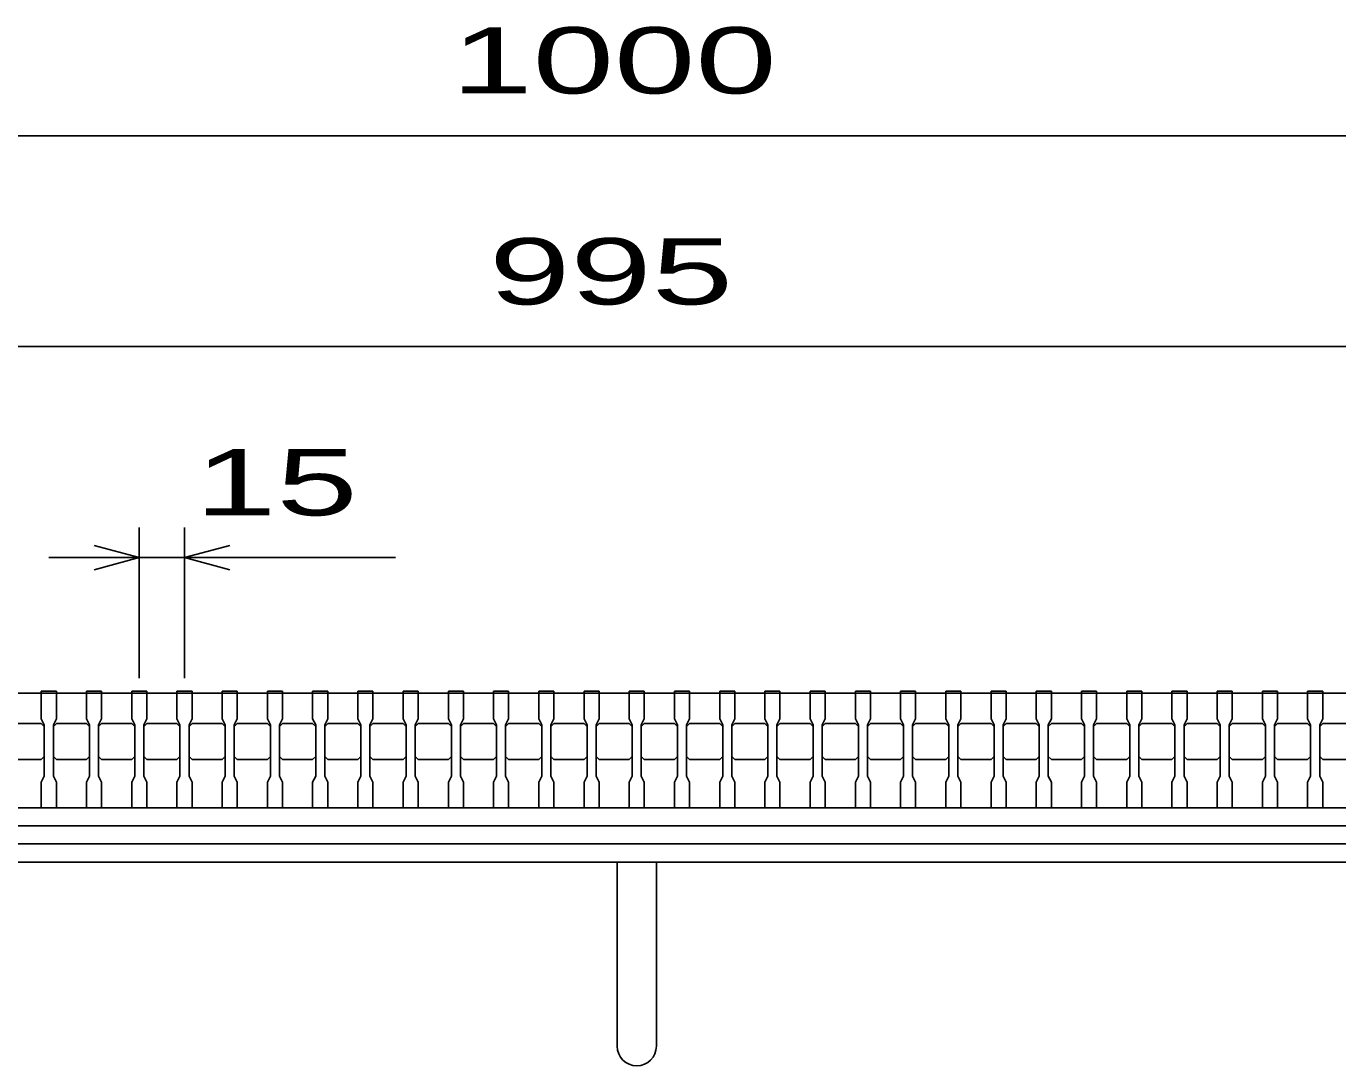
# Model space of a CAD drawing. Units: millimetres, scale not verified. Extents: x -1820 to 1731, y -1282 to 1054.
# Drawn here: x -1053 to -618, y -671.1 to -326.2 of the extents above; entities that cross this region are included whole.
import ezdxf
from ezdxf.enums import TextEntityAlignment as Align

# ---------------------------------------------------------------- set-up
doc = ezdxf.new("R2010")
doc.units = ezdxf.units.MM
doc.header["$LTSCALE"] = 10
for name, color, linetype, lineweight in [('16', 3, 'Continuous', 25), ('19', 6, 'Continuous', 25), ('22', 4, 'Continuous', 25)]:
    doc.layers.add(name, color=color, linetype=linetype, lineweight=lineweight)
doc.styles.add('ベクトル', font='')
doc.styles.get('ベクトル').set_extended_font_data('ベクトル')

msp = doc.modelspace()

# ---------------------------------------------------------------- linework, layer by layer
at = {"layer": '16'}
for p, q in [((-1348, -547.5), (-353, -547.5)), ((-1048, -547.5), (-1048, -546.8)), ((-1048, -546.8), (-1043, -546.8)), ((-1048, -547.5), (-1048, -556)), ((-1043, -547.5), (-1048, -547.5)), ((-1043, -546.8), (-1043, -547.5)), ((-1043, -556), (-1043, -547.5)), ((-1033, -547.5), (-1033, -546.8)), ((-1033, -546.8), (-1028, -546.8)), ((-1033, -547.5), (-1033, -556)), ((-1028, -547.5), (-1033, -547.5)), ((-1028, -546.8), (-1028, -547.5)), ((-1028, -556), (-1028, -547.5)), ((-1018, -547.5), (-1018, -546.8)), ((-1018, -546.8), (-1013, -546.8)), ((-1018, -547.5), (-1018, -556)), ((-1013, -547.5), (-1018, -547.5)), ((-1013, -546.8), (-1013, -547.5)), ((-1013, -556), (-1013, -547.5)), ((-1003, -547.5), (-1003, -546.8)), ((-1003, -546.8), (-998, -546.8)), ((-1003, -547.5), (-1003, -556)), ((-998, -547.5), (-1003, -547.5)), ((-998, -546.8), (-998, -547.5)), ((-998, -556), (-998, -547.5)), ((-988, -547.5), (-988, -546.8)), ((-988, -546.8), (-983, -546.8)), ((-988, -547.5), (-988, -556)), ((-983, -547.5), (-988, -547.5)), ((-983, -546.8), (-983, -547.5)), ((-983, -556), (-983, -547.5)), ((-973, -547.5), (-973, -546.8)), ((-973, -546.8), (-968, -546.8)), ((-973, -547.5), (-973, -556)), ((-968, -547.5), (-973, -547.5)), ((-968, -546.8), (-968, -547.5)), ((-968, -556), (-968, -547.5)), ((-958, -547.5), (-958, -546.8)), ((-958, -546.8), (-953, -546.8)), ((-958, -547.5), (-958, -556)), ((-953, -547.5), (-958, -547.5)), ((-953, -546.8), (-953, -547.5)), ((-953, -556), (-953, -547.5)), ((-943, -547.5), (-943, -546.8)), ((-943, -546.8), (-938, -546.8)), ((-943, -547.5), (-943, -556)), ((-938, -547.5), (-943, -547.5)), ((-938, -546.8), (-938, -547.5)), ((-938, -556), (-938, -547.5)), ((-928, -547.5), (-928, -546.8)), ((-928, -546.8), (-923, -546.8)), ((-928, -547.5), (-928, -556)), ((-923, -547.5), (-928, -547.5)), ((-923, -546.8), (-923, -547.5)), ((-923, -556), (-923, -547.5)), ((-913, -547.5), (-913, -546.8)), ((-913, -546.8), (-908, -546.8)), ((-913, -547.5), (-913, -556)), ((-908, -547.5), (-913, -547.5)), ((-908, -546.8), (-908, -547.5)), ((-908, -556), (-908, -547.5)), ((-898, -547.5), (-898, -546.8)), ((-898, -546.8), (-893, -546.8)), ((-898, -547.5), (-898, -556)), ((-893, -547.5), (-898, -547.5)), ((-893, -546.8), (-893, -547.5)), ((-893, -556), (-893, -547.5)), ((-883, -547.5), (-883, -546.8)), ((-883, -546.8), (-878, -546.8)), ((-883, -547.5), (-883, -556)), ((-878, -547.5), (-883, -547.5)), ((-878, -546.8), (-878, -547.5)), ((-878, -556), (-878, -547.5)), ((-868, -547.5), (-868, -546.8)), ((-868, -546.8), (-863, -546.8)), ((-868, -547.5), (-868, -556)), ((-863, -547.5), (-868, -547.5)), ((-863, -546.8), (-863, -547.5)), ((-863, -556), (-863, -547.5)), ((-853, -547.5), (-853, -546.8)), ((-853, -546.8), (-848, -546.8)), ((-853, -547.5), (-853, -556)), ((-848, -547.5), (-853, -547.5)), ((-848, -546.8), (-848, -547.5)), ((-848, -556), (-848, -547.5)), ((-838, -547.5), (-838, -546.8)), ((-838, -546.8), (-833, -546.8)), ((-838, -547.5), (-838, -556)), ((-833, -547.5), (-838, -547.5)), ((-833, -546.8), (-833, -547.5)), ((-833, -556), (-833, -547.5)), ((-823, -547.5), (-823, -546.8)), ((-823, -546.8), (-818, -546.8)), ((-823, -547.5), (-823, -556)), ((-818, -547.5), (-823, -547.5)), ((-818, -546.8), (-818, -547.5)), ((-818, -556), (-818, -547.5)), ((-808, -547.5), (-808, -546.8)), ((-808, -546.8), (-803, -546.8)), ((-808, -547.5), (-808, -556)), ((-803, -547.5), (-808, -547.5)), ((-803, -546.8), (-803, -547.5)), ((-803, -556), (-803, -547.5)), ((-793, -547.5), (-793, -546.8)), ((-793, -546.8), (-788, -546.8)), ((-793, -547.5), (-793, -556)), ((-788, -547.5), (-793, -547.5)), ((-788, -546.8), (-788, -547.5)), ((-788, -556), (-788, -547.5)), ((-778, -547.5), (-778, -546.8)), ((-778, -546.8), (-773, -546.8)), ((-778, -547.5), (-778, -556)), ((-773, -547.5), (-778, -547.5)), ((-773, -546.8), (-773, -547.5)), ((-773, -556), (-773, -547.5)), ((-763, -547.5), (-763, -546.8)), ((-763, -546.8), (-758, -546.8)), ((-763, -547.5), (-763, -556)), ((-758, -547.5), (-763, -547.5)), ((-758, -546.8), (-758, -547.5)), ((-758, -556), (-758, -547.5)), ((-748, -547.5), (-748, -546.8)), ((-748, -546.8), (-743, -546.8)), ((-748, -547.5), (-748, -556)), ((-743, -547.5), (-748, -547.5)), ((-743, -546.8), (-743, -547.5)), ((-743, -556), (-743, -547.5)), ((-733, -547.5), (-733, -546.8)), ((-733, -546.8), (-728, -546.8)), ((-733, -547.5), (-733, -556)), ((-728, -547.5), (-733, -547.5)), ((-728, -546.8), (-728, -547.5)), ((-728, -556), (-728, -547.5)), ((-718, -547.5), (-718, -546.8)), ((-718, -546.8), (-713, -546.8)), ((-718, -547.5), (-718, -556)), ((-713, -547.5), (-718, -547.5)), ((-713, -546.8), (-713, -547.5)), ((-713, -556), (-713, -547.5)), ((-703, -547.5), (-703, -546.8)), ((-703, -546.8), (-698, -546.8)), ((-703, -547.5), (-703, -556)), ((-698, -547.5), (-703, -547.5)), ((-698, -546.8), (-698, -547.5)), ((-698, -556), (-698, -547.5)), ((-688, -547.5), (-688, -546.8)), ((-688, -546.8), (-683, -546.8)), ((-688, -547.5), (-688, -556)), ((-683, -547.5), (-688, -547.5)), ((-683, -546.8), (-683, -547.5)), ((-683, -556), (-683, -547.5)), ((-673, -547.5), (-673, -546.8)), ((-673, -546.8), (-668, -546.8)), ((-673, -547.5), (-673, -556)), ((-668, -547.5), (-673, -547.5)), ((-668, -546.8), (-668, -547.5)), ((-668, -556), (-668, -547.5)), ((-658, -547.5), (-658, -546.8)), ((-658, -546.8), (-653, -546.8)), ((-658, -547.5), (-658, -556)), ((-653, -547.5), (-658, -547.5)), ((-653, -546.8), (-653, -547.5)), ((-653, -556), (-653, -547.5)), ((-643, -547.5), (-643, -546.8)), ((-643, -546.8), (-638, -546.8)), ((-643, -547.5), (-643, -556)), ((-638, -547.5), (-643, -547.5)), ((-638, -546.8), (-638, -547.5)), ((-638, -556), (-638, -547.5)), ((-628, -547.5), (-628, -546.8)), ((-628, -546.8), (-623, -546.8)), ((-628, -547.5), (-628, -556)), ((-623, -547.5), (-628, -547.5)), ((-623, -546.8), (-623, -547.5)), ((-623, -556), (-623, -547.5)), ((-1048, -556), (-1047, -558)), ((-1044, -558), (-1043, -556)), ((-1033, -556), (-1032, -558)), ((-1029, -558), (-1028, -556)), ((-1018, -556), (-1017, -558)), ((-1014, -558), (-1013, -556)), ((-1003, -556), (-1002, -558)), ((-999, -558), (-998, -556)), ((-988, -556), (-987, -558)), ((-984, -558), (-983, -556)), ((-973, -556), (-972, -558)), ((-969, -558), (-968, -556)), ((-958, -556), (-957, -558)), ((-954, -558), (-953, -556)), ((-943, -556), (-942, -558)), ((-939, -558), (-938, -556)), ((-928, -556), (-927, -558)), ((-924, -558), (-923, -556)), ((-913, -556), (-912, -558)), ((-909, -558), (-908, -556)), ((-898, -556), (-897, -558)), ((-894, -558), (-893, -556)), ((-883, -556), (-882, -558)), ((-879, -558), (-878, -556)), ((-868, -556), (-867, -558)), ((-864, -558), (-863, -556)), ((-853, -556), (-852, -558)), ((-849, -558), (-848, -556)), ((-838, -556), (-837, -558)), ((-834, -558), (-833, -556)), ((-823, -556), (-822, -558)), ((-819, -558), (-818, -556)), ((-808, -556), (-807, -558)), ((-804, -558), (-803, -556)), ((-793, -556), (-792, -558)), ((-789, -558), (-788, -556)), ((-778, -556), (-777, -558)), ((-774, -558), (-773, -556)), ((-763, -556), (-762, -558)), ((-759, -558), (-758, -556)), ((-748, -556), (-747, -558)), ((-744, -558), (-743, -556)), ((-733, -556), (-732, -558)), ((-729, -558), (-728, -556)), ((-718, -556), (-717, -558)), ((-714, -558), (-713, -556)), ((-703, -556), (-702, -558)), ((-699, -558), (-698, -556)), ((-688, -556), (-687, -558)), ((-684, -558), (-683, -556)), ((-673, -556), (-672, -558)), ((-669, -558), (-668, -556)), ((-658, -556), (-657, -558)), ((-654, -558), (-653, -556)), ((-643, -556), (-642, -558)), ((-639, -558), (-638, -556)), ((-628, -556), (-627, -558)), ((-624, -558), (-623, -556)), ((-1058, -557.5), (-1048, -557.5)), ((-1048, -557.5), (-1047, -558.5)), ((-1047, -558), (-1047, -575)), ((-1044, -558.5), (-1043, -557.5)), ((-1044, -575), (-1044, -558)), ((-1043, -557.5), (-1033, -557.5)), ((-1033, -557.5), (-1032, -558.5)), ((-1032, -558), (-1032, -575)), ((-1029, -558.5), (-1028, -557.5)), ((-1029, -575), (-1029, -558)), ((-1028, -557.5), (-1018, -557.5)), ((-1018, -557.5), (-1017, -558.5)), ((-1017, -558), (-1017, -575)), ((-1014, -558.5), (-1013, -557.5)), ((-1014, -575), (-1014, -558)), ((-1013, -557.5), (-1003, -557.5)), ((-1003, -557.5), (-1002, -558.5)), ((-1002, -558), (-1002, -575)), ((-999, -558.5), (-998, -557.5)), ((-999, -575), (-999, -558)), ((-998, -557.5), (-988, -557.5)), ((-988, -557.5), (-987, -558.5)), ((-987, -558), (-987, -575)), ((-984, -558.5), (-983, -557.5)), ((-984, -575), (-984, -558)), ((-983, -557.5), (-973, -557.5)), ((-973, -557.5), (-972, -558.5)), ((-972, -558), (-972, -575)), ((-969, -558.5), (-968, -557.5)), ((-969, -575), (-969, -558)), ((-968, -557.5), (-958, -557.5)), ((-958, -557.5), (-957, -558.5)), ((-957, -558), (-957, -575)), ((-954, -558.5), (-953, -557.5)), ((-954, -575), (-954, -558)), ((-953, -557.5), (-943, -557.5)), ((-943, -557.5), (-942, -558.5)), ((-942, -558), (-942, -575)), ((-939, -558.5), (-938, -557.5)), ((-939, -575), (-939, -558)), ((-938, -557.5), (-928, -557.5)), ((-928, -557.5), (-927, -558.5)), ((-927, -558), (-927, -575)), ((-924, -558.5), (-923, -557.5)), ((-924, -575), (-924, -558)), ((-923, -557.5), (-913, -557.5)), ((-913, -557.5), (-912, -558.5)), ((-912, -558), (-912, -575)), ((-909, -558.5), (-908, -557.5)), ((-909, -575), (-909, -558)), ((-908, -557.5), (-898, -557.5)), ((-898, -557.5), (-897, -558.5)), ((-897, -558), (-897, -575)), ((-894, -558.5), (-893, -557.5)), ((-894, -575), (-894, -558)), ((-893, -557.5), (-883, -557.5)), ((-883, -557.5), (-882, -558.5)), ((-882, -558), (-882, -575)), ((-879, -558.5), (-878, -557.5)), ((-879, -575), (-879, -558)), ((-878, -557.5), (-868, -557.5)), ((-868, -557.5), (-867, -558.5)), ((-867, -558), (-867, -575)), ((-864, -558.5), (-863, -557.5)), ((-864, -575), (-864, -558)), ((-863, -557.5), (-853, -557.5)), ((-853, -557.5), (-852, -558.5)), ((-852, -558), (-852, -575)), ((-849, -558.5), (-848, -557.5)), ((-849, -575), (-849, -558)), ((-848, -557.5), (-838, -557.5)), ((-838, -557.5), (-837, -558.5)), ((-837, -558), (-837, -575)), ((-834, -558.5), (-833, -557.5)), ((-834, -575), (-834, -558)), ((-833, -557.5), (-823, -557.5)), ((-823, -557.5), (-822, -558.5)), ((-822, -558), (-822, -575)), ((-819, -558.5), (-818, -557.5)), ((-819, -575), (-819, -558)), ((-818, -557.5), (-808, -557.5)), ((-808, -557.5), (-807, -558.5)), ((-807, -558), (-807, -575)), ((-804, -558.5), (-803, -557.5)), ((-804, -575), (-804, -558)), ((-803, -557.5), (-793, -557.5)), ((-793, -557.5), (-792, -558.5)), ((-792, -558), (-792, -575)), ((-789, -558.5), (-788, -557.5)), ((-789, -575), (-789, -558)), ((-788, -557.5), (-778, -557.5)), ((-778, -557.5), (-777, -558.5)), ((-777, -558), (-777, -575)), ((-774, -558.5), (-773, -557.5)), ((-774, -575), (-774, -558)), ((-773, -557.5), (-763, -557.5)), ((-763, -557.5), (-762, -558.5)), ((-762, -558), (-762, -575)), ((-759, -558.5), (-758, -557.5)), ((-759, -575), (-759, -558)), ((-758, -557.5), (-748, -557.5)), ((-748, -557.5), (-747, -558.5)), ((-747, -558), (-747, -575)), ((-744, -558.5), (-743, -557.5)), ((-744, -575), (-744, -558)), ((-743, -557.5), (-733, -557.5)), ((-733, -557.5), (-732, -558.5)), ((-732, -558), (-732, -575)), ((-729, -558.5), (-728, -557.5)), ((-729, -575), (-729, -558)), ((-728, -557.5), (-718, -557.5)), ((-718, -557.5), (-717, -558.5)), ((-717, -558), (-717, -575)), ((-714, -558.5), (-713, -557.5)), ((-714, -575), (-714, -558)), ((-713, -557.5), (-703, -557.5)), ((-703, -557.5), (-702, -558.5)), ((-702, -558), (-702, -575)), ((-699, -558.5), (-698, -557.5)), ((-699, -575), (-699, -558)), ((-698, -557.5), (-688, -557.5)), ((-688, -557.5), (-687, -558.5)), ((-687, -558), (-687, -575)), ((-684, -558.5), (-683, -557.5)), ((-684, -575), (-684, -558)), ((-683, -557.5), (-673, -557.5)), ((-673, -557.5), (-672, -558.5)), ((-672, -558), (-672, -575)), ((-669, -558.5), (-668, -557.5)), ((-669, -575), (-669, -558)), ((-668, -557.5), (-658, -557.5)), ((-658, -557.5), (-657, -558.5)), ((-657, -558), (-657, -575)), ((-654, -558.5), (-653, -557.5)), ((-654, -575), (-654, -558)), ((-653, -557.5), (-643, -557.5)), ((-643, -557.5), (-642, -558.5)), ((-642, -558), (-642, -575)), ((-639, -558.5), (-638, -557.5)), ((-639, -575), (-639, -558)), ((-638, -557.5), (-628, -557.5)), ((-628, -557.5), (-627, -558.5)), ((-627, -558), (-627, -575)), ((-624, -558.5), (-623, -557.5)), ((-624, -575), (-624, -558)), ((-623, -557.5), (-613, -557.5)), ((-1048, -569.5), (-1058, -569.5)), ((-1047, -568.5), (-1048, -569.5)), ((-1043, -569.5), (-1044, -568.5)), ((-1033, -569.5), (-1043, -569.5)), ((-1032, -568.5), (-1033, -569.5)), ((-1028, -569.5), (-1029, -568.5)), ((-1018, -569.5), (-1028, -569.5)), ((-1017, -568.5), (-1018, -569.5)), ((-1013, -569.5), (-1014, -568.5)), ((-1003, -569.5), (-1013, -569.5)), ((-1002, -568.5), (-1003, -569.5)), ((-998, -569.5), (-999, -568.5)), ((-988, -569.5), (-998, -569.5)), ((-987, -568.5), (-988, -569.5)), ((-983, -569.5), (-984, -568.5)), ((-973, -569.5), (-983, -569.5)), ((-972, -568.5), (-973, -569.5)), ((-968, -569.5), (-969, -568.5)), ((-958, -569.5), (-968, -569.5)), ((-957, -568.5), (-958, -569.5)), ((-953, -569.5), (-954, -568.5)), ((-943, -569.5), (-953, -569.5)), ((-942, -568.5), (-943, -569.5)), ((-938, -569.5), (-939, -568.5)), ((-928, -569.5), (-938, -569.5)), ((-927, -568.5), (-928, -569.5)), ((-923, -569.5), (-924, -568.5)), ((-913, -569.5), (-923, -569.5)), ((-912, -568.5), (-913, -569.5)), ((-908, -569.5), (-909, -568.5)), ((-898, -569.5), (-908, -569.5)), ((-897, -568.5), (-898, -569.5)), ((-893, -569.5), (-894, -568.5)), ((-883, -569.5), (-893, -569.5)), ((-882, -568.5), (-883, -569.5)), ((-878, -569.5), (-879, -568.5)), ((-868, -569.5), (-878, -569.5)), ((-867, -568.5), (-868, -569.5)), ((-863, -569.5), (-864, -568.5)), ((-853, -569.5), (-863, -569.5)), ((-852, -568.5), (-853, -569.5)), ((-848, -569.5), (-849, -568.5)), ((-838, -569.5), (-848, -569.5)), ((-837, -568.5), (-838, -569.5)), ((-833, -569.5), (-834, -568.5)), ((-823, -569.5), (-833, -569.5)), ((-822, -568.5), (-823, -569.5)), ((-818, -569.5), (-819, -568.5)), ((-808, -569.5), (-818, -569.5)), ((-807, -568.5), (-808, -569.5)), ((-803, -569.5), (-804, -568.5)), ((-793, -569.5), (-803, -569.5)), ((-792, -568.5), (-793, -569.5)), ((-788, -569.5), (-789, -568.5)), ((-778, -569.5), (-788, -569.5)), ((-777, -568.5), (-778, -569.5)), ((-773, -569.5), (-774, -568.5)), ((-763, -569.5), (-773, -569.5)), ((-762, -568.5), (-763, -569.5)), ((-758, -569.5), (-759, -568.5)), ((-748, -569.5), (-758, -569.5)), ((-747, -568.5), (-748, -569.5)), ((-743, -569.5), (-744, -568.5)), ((-733, -569.5), (-743, -569.5)), ((-732, -568.5), (-733, -569.5)), ((-728, -569.5), (-729, -568.5)), ((-718, -569.5), (-728, -569.5)), ((-717, -568.5), (-718, -569.5)), ((-713, -569.5), (-714, -568.5)), ((-703, -569.5), (-713, -569.5)), ((-702, -568.5), (-703, -569.5)), ((-698, -569.5), (-699, -568.5)), ((-688, -569.5), (-698, -569.5)), ((-687, -568.5), (-688, -569.5)), ((-683, -569.5), (-684, -568.5)), ((-673, -569.5), (-683, -569.5)), ((-672, -568.5), (-673, -569.5)), ((-668, -569.5), (-669, -568.5)), ((-658, -569.5), (-668, -569.5)), ((-657, -568.5), (-658, -569.5)), ((-653, -569.5), (-654, -568.5)), ((-643, -569.5), (-653, -569.5)), ((-642, -568.5), (-643, -569.5)), ((-638, -569.5), (-639, -568.5)), ((-628, -569.5), (-638, -569.5)), ((-627, -568.5), (-628, -569.5)), ((-623, -569.5), (-624, -568.5)), ((-613, -569.5), (-623, -569.5)), ((-1047, -575), (-1048, -577)), ((-1048, -577), (-1048, -585.5)), ((-1043, -577), (-1044, -575)), ((-1043, -585.5), (-1043, -577)), ((-1032, -575), (-1033, -577)), ((-1033, -577), (-1033, -585.5)), ((-1028, -577), (-1029, -575)), ((-1028, -585.5), (-1028, -577)), ((-1017, -575), (-1018, -577)), ((-1018, -577), (-1018, -585.5)), ((-1013, -577), (-1014, -575)), ((-1013, -585.5), (-1013, -577)), ((-1002, -575), (-1003, -577)), ((-1003, -577), (-1003, -585.5)), ((-998, -577), (-999, -575)), ((-998, -585.5), (-998, -577)), ((-987, -575), (-988, -577)), ((-988, -577), (-988, -585.5)), ((-983, -577), (-984, -575)), ((-983, -585.5), (-983, -577)), ((-972, -575), (-973, -577)), ((-973, -577), (-973, -585.5)), ((-968, -577), (-969, -575)), ((-968, -585.5), (-968, -577)), ((-957, -575), (-958, -577)), ((-958, -577), (-958, -585.5)), ((-953, -577), (-954, -575)), ((-953, -585.5), (-953, -577)), ((-942, -575), (-943, -577)), ((-943, -577), (-943, -585.5)), ((-938, -577), (-939, -575)), ((-938, -585.5), (-938, -577)), ((-927, -575), (-928, -577)), ((-928, -577), (-928, -585.5)), ((-923, -577), (-924, -575)), ((-923, -585.5), (-923, -577)), ((-912, -575), (-913, -577)), ((-913, -577), (-913, -585.5)), ((-908, -577), (-909, -575)), ((-908, -585.5), (-908, -577)), ((-897, -575), (-898, -577)), ((-898, -577), (-898, -585.5)), ((-893, -577), (-894, -575)), ((-893, -585.5), (-893, -577)), ((-882, -575), (-883, -577)), ((-883, -577), (-883, -585.5)), ((-878, -577), (-879, -575)), ((-878, -585.5), (-878, -577)), ((-867, -575), (-868, -577)), ((-868, -577), (-868, -585.5)), ((-863, -577), (-864, -575)), ((-863, -585.5), (-863, -577)), ((-852, -575), (-853, -577)), ((-853, -577), (-853, -585.5)), ((-848, -577), (-849, -575)), ((-848, -585.5), (-848, -577)), ((-837, -575), (-838, -577)), ((-838, -577), (-838, -585.5)), ((-833, -577), (-834, -575)), ((-833, -585.5), (-833, -577)), ((-822, -575), (-823, -577)), ((-823, -577), (-823, -585.5)), ((-818, -577), (-819, -575)), ((-818, -585.5), (-818, -577)), ((-807, -575), (-808, -577)), ((-808, -577), (-808, -585.5)), ((-803, -577), (-804, -575)), ((-803, -585.5), (-803, -577)), ((-792, -575), (-793, -577)), ((-793, -577), (-793, -585.5)), ((-788, -577), (-789, -575)), ((-788, -585.5), (-788, -577)), ((-777, -575), (-778, -577)), ((-778, -577), (-778, -585.5)), ((-773, -577), (-774, -575)), ((-773, -585.5), (-773, -577)), ((-762, -575), (-763, -577)), ((-763, -577), (-763, -585.5)), ((-758, -577), (-759, -575)), ((-758, -585.5), (-758, -577)), ((-747, -575), (-748, -577)), ((-748, -577), (-748, -585.5)), ((-743, -577), (-744, -575)), ((-743, -585.5), (-743, -577)), ((-732, -575), (-733, -577)), ((-733, -577), (-733, -585.5)), ((-728, -577), (-729, -575)), ((-728, -585.5), (-728, -577)), ((-717, -575), (-718, -577)), ((-718, -577), (-718, -585.5)), ((-713, -577), (-714, -575)), ((-713, -585.5), (-713, -577)), ((-702, -575), (-703, -577)), ((-703, -577), (-703, -585.5)), ((-698, -577), (-699, -575)), ((-698, -585.5), (-698, -577)), ((-687, -575), (-688, -577)), ((-688, -577), (-688, -585.5)), ((-683, -577), (-684, -575)), ((-683, -585.5), (-683, -577)), ((-672, -575), (-673, -577)), ((-673, -577), (-673, -585.5)), ((-668, -577), (-669, -575)), ((-668, -585.5), (-668, -577)), ((-657, -575), (-658, -577)), ((-658, -577), (-658, -585.5)), ((-653, -577), (-654, -575)), ((-653, -585.5), (-653, -577)), ((-642, -575), (-643, -577)), ((-643, -577), (-643, -585.5)), ((-638, -577), (-639, -575)), ((-638, -585.5), (-638, -577)), ((-627, -575), (-628, -577)), ((-628, -577), (-628, -585.5)), ((-623, -577), (-624, -575)), ((-623, -585.5), (-623, -577)), ((-1348, -585.5), (-353, -585.5)), ((-1348, -585.5), (-353, -585.5)), ((-1048, -585.5), (-1043, -585.5)), ((-1033, -585.5), (-1028, -585.5)), ((-1018, -585.5), (-1013, -585.5)), ((-1003, -585.5), (-998, -585.5)), ((-988, -585.5), (-983, -585.5)), ((-973, -585.5), (-968, -585.5)), ((-958, -585.5), (-953, -585.5)), ((-943, -585.5), (-938, -585.5)), ((-928, -585.5), (-923, -585.5)), ((-913, -585.5), (-908, -585.5)), ((-898, -585.5), (-893, -585.5)), ((-883, -585.5), (-878, -585.5)), ((-868, -585.5), (-863, -585.5)), ((-853, -585.5), (-848, -585.5)), ((-838, -585.5), (-833, -585.5)), ((-823, -585.5), (-818, -585.5)), ((-808, -585.5), (-803, -585.5)), ((-793, -585.5), (-788, -585.5)), ((-778, -585.5), (-773, -585.5)), ((-763, -585.5), (-758, -585.5)), ((-748, -585.5), (-743, -585.5)), ((-733, -585.5), (-728, -585.5)), ((-718, -585.5), (-713, -585.5)), ((-703, -585.5), (-698, -585.5)), ((-688, -585.5), (-683, -585.5)), ((-673, -585.5), (-668, -585.5)), ((-658, -585.5), (-653, -585.5)), ((-643, -585.5), (-638, -585.5)), ((-628, -585.5), (-623, -585.5)), ((-353, -591.5), (-1348, -591.5)), ((-1348, -597.5), (-353, -597.5))]:
    msp.add_line(p, q, dxfattribs=at)
at = {"layer": '19'}
for p, q in [((-1350.5, -597.5), (-350.5, -597.5)), ((-350.5, -603.5), (-1350.5, -603.5)), ((-857, -664.61), (-857, -603.5)), ((-844, -664.61), (-844, -603.5))]:
    msp.add_line(p, q, dxfattribs=at)
msp.add_arc((-850.5, -664.61), 6.5, 180, 0, dxfattribs=at)
at = {"layer": '22'}
for p, q in [((-1350.5, -362.5), (-350.5, -362.5)), ((-1348, -432.5), (-353, -432.5)), ((-1015.5, -542.5), (-1015.5, -492.5)), ((-1000.5, -492.5), (-1000.5, -542.5)), ((-1015.5, -502.5), (-1030.5, -498.5)), ((-1000.5, -502.5), (-985.5, -498.5)), ((-1015.5, -502.5), (-1045.5, -502.5)), ((-1030.5, -506.5), (-1015.5, -502.5)), ((-1015.5, -502.5), (-1000.5, -502.5)), ((-985.5, -506.5), (-1000.5, -502.5)), ((-1000.5, -502.5), (-930.5, -502.5))]:
    msp.add_line(p, q, dxfattribs=at)

# ---------------------------------------------------------------- texts
at = {"layer": '22', "color": 2, "style": 'ベクトル', "width": 1.65}
for s, p in [(' 1000 ', (-925.5, -337.5)), (' 995 ', (-913, -407.5)), (' 15 ', (-1010.5, -477.5))]:
    msp.add_text(s, height=21.99, dxfattribs=at).set_placement(p, align=Align.MIDDLE_LEFT)

doc.saveas('drawing.dxf')
